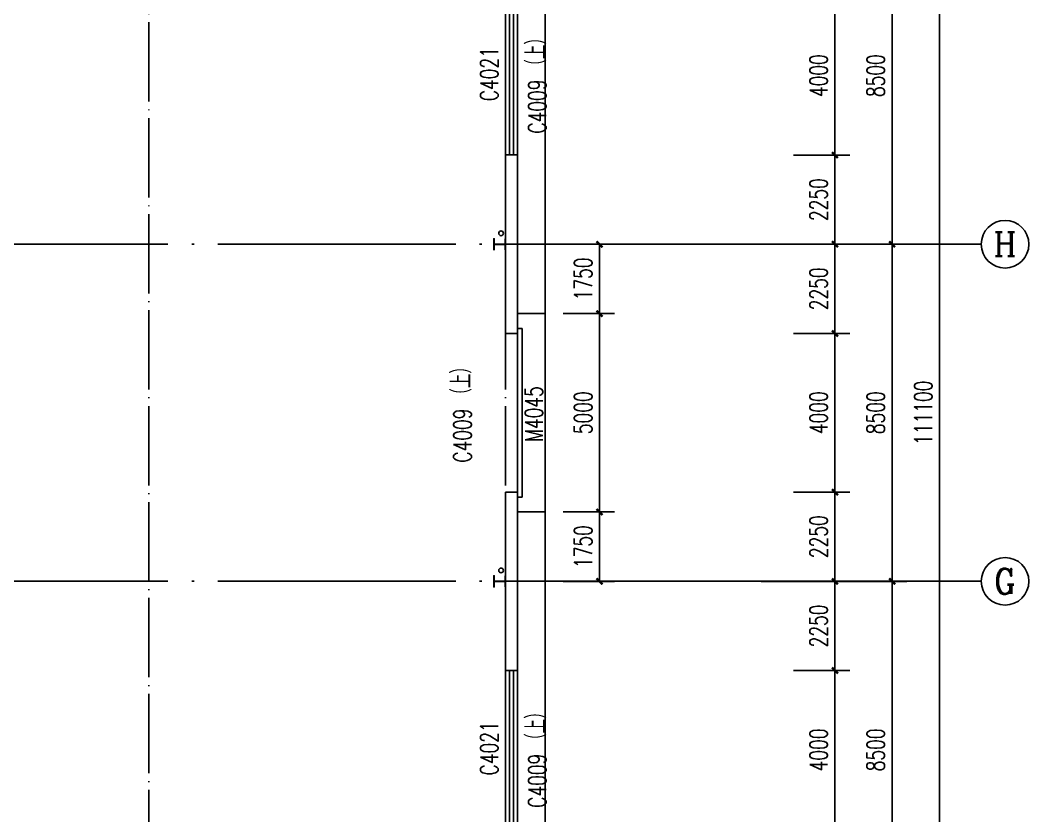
# Model space of a CAD drawing. Extents: x -275060 to -14507, y -783073 to -270523.
# Drawn here: x -129933 to -104484, y -361453 to -341392 of the extents above; entities that cross this region are included whole.
import ezdxf
from ezdxf.enums import TextEntityAlignment as Align

# ---------------------------------------------------------------- set-up
doc = ezdxf.new("R2010")
doc.units = 0
doc.header["$LTSCALE"] = 1000
doc.header["$MEASUREMENT"] = 0
doc.linetypes.add('DASH', pattern=[0.35, 0.25, -0.1])
doc.linetypes.add('DOTE', pattern=[2.42, 2, -0.2, 0.02, -0.2])
doc.layers.get('Defpoints').update_dxf_attribs({"color": 252})
for name, color, linetype in [('07m', 36, 'Continuous'), ('A-Stair(建筑楼梯、踏步、电梯)', 25, 'Continuous'), ('AXIS', 3, 'Continuous'), ('AXIS_TEXT', 7, 'Continuous'), ('DOTE', 1, 'Continuous'), ('PUB_DIM', 3, 'Continuous'), ('PUB_STRM', 4, 'Continuous'), ('STAIR', 2, 'Continuous'), ('WALL', 7, 'Continuous'), ('WINDOW', 4, 'Continuous'), ('WINDOW_TEXT', 7, 'Continuous')]:
    doc.layers.add(name, color=color, linetype=linetype)
doc.styles.add('_TCH_AXIS', font='COMPLEX', dxfattribs={"bigfont": 'GBCBIG'})
doc.styles.add('_TCH_DIM', font='SIMPLEX', dxfattribs={"bigfont": 'GBCBIG'})
doc.styles.add('_TCH_DIM_T3', font='SIMPLEX', dxfattribs={"width": 0.705882, "bigfont": 'GBCBIG'})
doc.styles.add('_TCH_WINDOW', font='SIMPLEX', dxfattribs={"bigfont": 'GBCBIG'})
doc.styles.add('COMPLEX', font='COMPLEX')
doc.dimstyles.new('_TCH_ARCH&&150', dxfattribs={"dimtxt": 446.25, "dimasz": 150, "dimexe": 375, "dimexo": 450, "dimgap": 189.375, "dimtad": 1, "dimdec": 0, "dimzin": 0, "dimdsep": 46, "dimtxsty": '_TCH_DIM_T3', "dimblk": 'ARCHTICK', "dimcen": 0.09, "dimclrt": 7, "dimazin": 2, "dimtfac": 1, "dimtdec": 0, "dimtix": 1, "dimtmove": 2, "dimatfit": 3, "dimfxl": 0, "dimtolj": 1, "dimtzin": 0, "dimarcsym": 0})

# ---------------------------------------------------------------- blocks, each defined once
blk = doc.blocks.new('lsg')
at = {"layer": 'PUB_STRM'}
for centre in [(-116, -50725), (-116, -59225)]:
    blk.add_circle(centre, 60, dxfattribs=at)
blk = doc.blocks.new('_ArchTick')
at = {"color": 0, "linetype": 'ByBlock', "const_width": 0.4}
blk.add_lwpolyline([(-0.5, -0.5), (0.5, 0.5)], dxfattribs=at)
blk = doc.blocks.new('*D111')
at = {"layer": 'Defpoints', "color": 0, "transparency": 16777216}
for p in [(-116684, -353791), (-115316, -353791), (-116684, -355541)]:
    blk.add_point(p, dxfattribs=at)
at = {"layer": 'PUB_DIM', "color": 0, "lineweight": -2, "transparency": 16777216}
for p, q in [((-116234, -353791), (-114941, -353791)), ((-115316, -355541), (-115316, -353791)), ((-116234, -355541), (-114941, -355541))]:
    blk.add_line(p, q, dxfattribs=at)
at = {"layer": 'PUB_DIM', "color": 0, "lineweight": -2, "transparency": 16777216, "xscale": 150, "yscale": 150, "zscale": 150}
for p, rotation in [((-115316, -353791), 90), ((-115316, -355541), 270)]:
    blk.add_blockref('_ArchTick', p, dxfattribs=dict(at, rotation=rotation))
at = {"layer": 'PUB_DIM', "color": 7, "transparency": 16777216, "insert": (-115728, -354666), "char_height": 446.2, "attachment_point": 5, "rotation": 90, "style": '_TCH_DIM_T3'}
blk.add_mtext('\\A1;1750', dxfattribs=at)
blk = doc.blocks.new('*D112')
at = {"layer": 'Defpoints', "color": 0, "transparency": 16777216}
for p in [(-116684, -348791), (-115316, -348791), (-116684, -353791)]:
    blk.add_point(p, dxfattribs=at)
at = {"layer": 'PUB_DIM', "color": 0, "lineweight": -2, "transparency": 16777216}
for p, q in [((-116234, -348791), (-114941, -348791)), ((-115316, -353791), (-115316, -348791)), ((-116234, -353791), (-114941, -353791))]:
    blk.add_line(p, q, dxfattribs=at)
at = {"layer": 'PUB_DIM', "color": 0, "lineweight": -2, "transparency": 16777216, "xscale": 150, "yscale": 150, "zscale": 150}
for p, rotation in [((-115316, -348791), 90), ((-115316, -353791), 270)]:
    blk.add_blockref('_ArchTick', p, dxfattribs=dict(at, rotation=rotation))
at = {"layer": 'PUB_DIM', "color": 7, "transparency": 16777216, "insert": (-115728, -351291), "char_height": 446.2, "attachment_point": 5, "rotation": 90, "style": '_TCH_DIM_T3'}
blk.add_mtext('\\A1;5000', dxfattribs=at)
blk = doc.blocks.new('*D113')
at = {"layer": 'Defpoints', "color": 0, "transparency": 16777216}
for p in [(-116684, -347041), (-115316, -347041), (-116684, -348791)]:
    blk.add_point(p, dxfattribs=at)
at = {"layer": 'PUB_DIM', "color": 0, "lineweight": -2, "transparency": 16777216}
for p, q in [((-116234, -347041), (-114941, -347041)), ((-115316, -348791), (-115316, -347041)), ((-116234, -348791), (-114941, -348791))]:
    blk.add_line(p, q, dxfattribs=at)
at = {"layer": 'PUB_DIM', "color": 0, "lineweight": -2, "transparency": 16777216, "xscale": 150, "yscale": 150, "zscale": 150}
for p, rotation in [((-115316, -347041), 90), ((-115316, -348791), 270)]:
    blk.add_blockref('_ArchTick', p, dxfattribs=dict(at, rotation=rotation))
at = {"layer": 'PUB_DIM', "color": 7, "transparency": 16777216, "insert": (-115728, -347916), "char_height": 446.2, "attachment_point": 5, "rotation": 90, "style": '_TCH_DIM_T3'}
blk.add_mtext('\\A1;1750', dxfattribs=at)
blk = doc.blocks.new('*D160')
at = {"layer": 'Defpoints', "color": 0, "transparency": 16777216}
for p in [(-110870, -340791), (-109375, -340791), (-110870, -344791)]:
    blk.add_point(p, dxfattribs=at)
at = {"layer": 'PUB_DIM', "color": 0, "lineweight": -2, "transparency": 16777216}
for p, q in [((-110420, -340791), (-109000, -340791)), ((-109375, -344791), (-109375, -340791)), ((-110420, -344791), (-109000, -344791))]:
    blk.add_line(p, q, dxfattribs=at)
at = {"layer": 'PUB_DIM', "color": 0, "lineweight": -2, "transparency": 16777216, "xscale": 150, "yscale": 150, "zscale": 150}
for p, rotation in [((-109375, -340791), 90), ((-109375, -344791), 270)]:
    blk.add_blockref('_ArchTick', p, dxfattribs=dict(at, rotation=rotation))
at = {"layer": 'PUB_DIM', "color": 7, "transparency": 16777216, "insert": (-109788, -342791), "char_height": 446.2, "attachment_point": 5, "rotation": 90, "style": '_TCH_DIM_T3'}
blk.add_mtext('\\A1;4000', dxfattribs=at)
blk = doc.blocks.new('*D161')
at = {"layer": 'Defpoints', "color": 0, "transparency": 16777216}
for p in [(-110870, -344791), (-109375, -344791), (-110870, -347041)]:
    blk.add_point(p, dxfattribs=at)
at = {"layer": 'PUB_DIM', "color": 0, "lineweight": -2, "transparency": 16777216}
for p, q in [((-110420, -344791), (-109000, -344791)), ((-109375, -347041), (-109375, -344791)), ((-110420, -347041), (-109000, -347041))]:
    blk.add_line(p, q, dxfattribs=at)
at = {"layer": 'PUB_DIM', "color": 0, "lineweight": -2, "transparency": 16777216, "xscale": 150, "yscale": 150, "zscale": 150}
for p, rotation in [((-109375, -344791), 90), ((-109375, -347041), 270)]:
    blk.add_blockref('_ArchTick', p, dxfattribs=dict(at, rotation=rotation))
at = {"layer": 'PUB_DIM', "color": 7, "transparency": 16777216, "insert": (-109788, -345916), "char_height": 446.2, "attachment_point": 5, "rotation": 90, "style": '_TCH_DIM_T3'}
blk.add_mtext('\\A1;2250', dxfattribs=at)
blk = doc.blocks.new('*D162')
at = {"layer": 'Defpoints', "color": 0, "transparency": 16777216}
for p in [(-110870, -347041), (-109375, -347041), (-110870, -349291)]:
    blk.add_point(p, dxfattribs=at)
at = {"layer": 'PUB_DIM', "color": 0, "lineweight": -2, "transparency": 16777216}
for p, q in [((-110420, -347041), (-109000, -347041)), ((-109375, -349291), (-109375, -347041)), ((-110420, -349291), (-109000, -349291))]:
    blk.add_line(p, q, dxfattribs=at)
at = {"layer": 'PUB_DIM', "color": 0, "lineweight": -2, "transparency": 16777216, "xscale": 150, "yscale": 150, "zscale": 150}
for p, rotation in [((-109375, -347041), 90), ((-109375, -349291), 270)]:
    blk.add_blockref('_ArchTick', p, dxfattribs=dict(at, rotation=rotation))
at = {"layer": 'PUB_DIM', "color": 7, "transparency": 16777216, "insert": (-109788, -348166), "char_height": 446.2, "attachment_point": 5, "rotation": 90, "style": '_TCH_DIM_T3'}
blk.add_mtext('\\A1;2250', dxfattribs=at)
blk = doc.blocks.new('*D163')
at = {"layer": 'Defpoints', "color": 0, "transparency": 16777216}
for p in [(-110870, -349291), (-109375, -349291), (-110870, -353291)]:
    blk.add_point(p, dxfattribs=at)
at = {"layer": 'PUB_DIM', "color": 0, "lineweight": -2, "transparency": 16777216}
for p, q in [((-110420, -349291), (-109000, -349291)), ((-109375, -353291), (-109375, -349291)), ((-110420, -353291), (-109000, -353291))]:
    blk.add_line(p, q, dxfattribs=at)
at = {"layer": 'PUB_DIM', "color": 0, "lineweight": -2, "transparency": 16777216, "xscale": 150, "yscale": 150, "zscale": 150}
for p, rotation in [((-109375, -349291), 90), ((-109375, -353291), 270)]:
    blk.add_blockref('_ArchTick', p, dxfattribs=dict(at, rotation=rotation))
at = {"layer": 'PUB_DIM', "color": 7, "transparency": 16777216, "insert": (-109788, -351291), "char_height": 446.2, "attachment_point": 5, "rotation": 90, "style": '_TCH_DIM_T3'}
blk.add_mtext('\\A1;4000', dxfattribs=at)
blk = doc.blocks.new('*D164')
at = {"layer": 'Defpoints', "color": 0, "transparency": 16777216}
for p in [(-110870, -353291), (-109375, -353291), (-110870, -355541)]:
    blk.add_point(p, dxfattribs=at)
at = {"layer": 'PUB_DIM', "color": 0, "lineweight": -2, "transparency": 16777216}
for p, q in [((-110420, -353291), (-109000, -353291)), ((-109375, -355541), (-109375, -353291)), ((-110420, -355541), (-109000, -355541))]:
    blk.add_line(p, q, dxfattribs=at)
at = {"layer": 'PUB_DIM', "color": 0, "lineweight": -2, "transparency": 16777216, "xscale": 150, "yscale": 150, "zscale": 150}
for p, rotation in [((-109375, -353291), 90), ((-109375, -355541), 270)]:
    blk.add_blockref('_ArchTick', p, dxfattribs=dict(at, rotation=rotation))
at = {"layer": 'PUB_DIM', "color": 7, "transparency": 16777216, "insert": (-109788, -354416), "char_height": 446.2, "attachment_point": 5, "rotation": 90, "style": '_TCH_DIM_T3'}
blk.add_mtext('\\A1;2250', dxfattribs=at)
blk = doc.blocks.new('*D165')
at = {"layer": 'Defpoints', "color": 0, "transparency": 16777216}
for p in [(-110870, -355541), (-109375, -355541), (-110870, -357791)]:
    blk.add_point(p, dxfattribs=at)
at = {"layer": 'PUB_DIM', "color": 0, "lineweight": -2, "transparency": 16777216}
for p, q in [((-110420, -355541), (-109000, -355541)), ((-109375, -357791), (-109375, -355541)), ((-110420, -357791), (-109000, -357791))]:
    blk.add_line(p, q, dxfattribs=at)
at = {"layer": 'PUB_DIM', "color": 0, "lineweight": -2, "transparency": 16777216, "xscale": 150, "yscale": 150, "zscale": 150}
for p, rotation in [((-109375, -355541), 90), ((-109375, -357791), 270)]:
    blk.add_blockref('_ArchTick', p, dxfattribs=dict(at, rotation=rotation))
at = {"layer": 'PUB_DIM', "color": 7, "transparency": 16777216, "insert": (-109788, -356666), "char_height": 446.2, "attachment_point": 5, "rotation": 90, "style": '_TCH_DIM_T3'}
blk.add_mtext('\\A1;2250', dxfattribs=at)
blk = doc.blocks.new('*D166')
at = {"layer": 'Defpoints', "color": 0, "transparency": 16777216}
for p in [(-110870, -357791), (-109375, -357791), (-110870, -361791)]:
    blk.add_point(p, dxfattribs=at)
at = {"layer": 'PUB_DIM', "color": 0, "lineweight": -2, "transparency": 16777216}
for p, q in [((-110420, -357791), (-109000, -357791)), ((-109375, -361791), (-109375, -357791)), ((-110420, -361791), (-109000, -361791))]:
    blk.add_line(p, q, dxfattribs=at)
at = {"layer": 'PUB_DIM', "color": 0, "lineweight": -2, "transparency": 16777216, "xscale": 150, "yscale": 150, "zscale": 150}
for p, rotation in [((-109375, -357791), 90), ((-109375, -361791), 270)]:
    blk.add_blockref('_ArchTick', p, dxfattribs=dict(at, rotation=rotation))
at = {"layer": 'PUB_DIM', "color": 7, "transparency": 16777216, "insert": (-109788, -359791), "char_height": 446.2, "attachment_point": 5, "rotation": 90, "style": '_TCH_DIM_T3'}
blk.add_mtext('\\A1;4000', dxfattribs=at)
blk = doc.blocks.new('*D392')
at = {"layer": 'AXIS', "color": 0, "lineweight": -2, "transparency": 16777216}
for p, q in [((-111234, -355541), (-107559, -355541)), ((-107934, -364041), (-107934, -355541)), ((-111234, -364041), (-107559, -364041))]:
    blk.add_line(p, q, dxfattribs=at)
at = {"layer": 'Defpoints', "color": 0, "transparency": 16777216}
for p in [(-111684, -355541), (-107934, -355541), (-111684, -364041)]:
    blk.add_point(p, dxfattribs=at)
at = {"layer": 'AXIS', "color": 0, "lineweight": -2, "transparency": 16777216, "xscale": 150, "yscale": 150, "zscale": 150}
for p, rotation in [((-107934, -355541), 90), ((-107934, -364041), 270)]:
    blk.add_blockref('_ArchTick', p, dxfattribs=dict(at, rotation=rotation))
at = {"layer": 'AXIS', "color": 7, "transparency": 16777216, "insert": (-108347, -359791), "char_height": 446.2, "attachment_point": 5, "rotation": 90, "style": '_TCH_DIM_T3'}
blk.add_mtext('\\A1;8500', dxfattribs=at)
blk = doc.blocks.new('*D393')
at = {"layer": 'AXIS', "color": 0, "lineweight": -2, "transparency": 16777216}
for p, q in [((-111234, -347041), (-107559, -347041)), ((-107934, -355541), (-107934, -347041)), ((-111234, -355541), (-107559, -355541))]:
    blk.add_line(p, q, dxfattribs=at)
at = {"layer": 'Defpoints', "color": 0, "transparency": 16777216}
for p in [(-111684, -347041), (-107934, -347041), (-111684, -355541)]:
    blk.add_point(p, dxfattribs=at)
at = {"layer": 'AXIS', "color": 0, "lineweight": -2, "transparency": 16777216, "xscale": 150, "yscale": 150, "zscale": 150}
for p, rotation in [((-107934, -347041), 90), ((-107934, -355541), 270)]:
    blk.add_blockref('_ArchTick', p, dxfattribs=dict(at, rotation=rotation))
at = {"layer": 'AXIS', "color": 7, "transparency": 16777216, "insert": (-108347, -351291), "char_height": 446.2, "attachment_point": 5, "rotation": 90, "style": '_TCH_DIM_T3'}
blk.add_mtext('\\A1;8500', dxfattribs=at)
blk = doc.blocks.new('*D394')
at = {"layer": 'AXIS', "color": 0, "lineweight": -2, "transparency": 16777216}
for p, q in [((-111234, -338541), (-107559, -338541)), ((-107934, -347041), (-107934, -338541)), ((-111234, -347041), (-107559, -347041))]:
    blk.add_line(p, q, dxfattribs=at)
at = {"layer": 'Defpoints', "color": 0, "transparency": 16777216}
for p in [(-111684, -338541), (-107934, -338541), (-111684, -347041)]:
    blk.add_point(p, dxfattribs=at)
at = {"layer": 'AXIS', "color": 0, "lineweight": -2, "transparency": 16777216, "xscale": 150, "yscale": 150, "zscale": 150}
for p, rotation in [((-107934, -338541), 90), ((-107934, -347041), 270)]:
    blk.add_blockref('_ArchTick', p, dxfattribs=dict(at, rotation=rotation))
at = {"layer": 'AXIS', "color": 7, "transparency": 16777216, "insert": (-108347, -342791), "char_height": 446.2, "attachment_point": 5, "rotation": 90, "style": '_TCH_DIM_T3'}
blk.add_mtext('\\A1;8500', dxfattribs=at)
blk = doc.blocks.new('*D401')
at = {"layer": 'AXIS', "color": 0, "lineweight": -2, "transparency": 16777216}
for p, q in [((-111234, -295741), (-106359, -295741)), ((-106734, -406841), (-106734, -295741)), ((-111234, -406841), (-106359, -406841))]:
    blk.add_line(p, q, dxfattribs=at)
at = {"layer": 'Defpoints', "color": 0, "transparency": 16777216}
for p in [(-111684, -295741), (-106734, -295741), (-111684, -406841)]:
    blk.add_point(p, dxfattribs=at)
at = {"layer": 'AXIS', "color": 0, "lineweight": -2, "transparency": 16777216, "xscale": 150, "yscale": 150, "zscale": 150}
for p, rotation in [((-106734, -295741), 90), ((-106734, -406841), 270)]:
    blk.add_blockref('_ArchTick', p, dxfattribs=dict(at, rotation=rotation))
at = {"layer": 'AXIS', "color": 7, "transparency": 16777216, "insert": (-107147, -351291), "char_height": 446.2, "attachment_point": 5, "rotation": 90, "style": '_TCH_DIM_T3'}
blk.add_mtext('\\A1;111100', dxfattribs=at)
blk = doc.blocks.new('_AXISO')
blk.add_circle((0, 0), 0.5)
at = {"layer": 'AXIS_TEXT', "style": 'COMPLEX', "width": 1.041667}
blk.add_attdef('A', text='', height=0.56, dxfattribs=at).set_placement((-0.25, -0.28), (0.25, -0.28), align=Align.FIT)
blk = doc.blocks.new('$TCHSYS$WIN2D')
for p, q in [((-0.5, 0.5), (0.5, 0.5)), ((-0.5, 0.5), (-0.5, -0.5)), ((0.5, 0.5), (0.5, -0.5)), ((0.5, 0.1667), (-0.5, 0.1667)), ((0.5, -0.1667), (-0.5, -0.1667)), ((-0.5, -0.5), (0.5, -0.5))]:
    blk.add_line(p, q)
blk = doc.blocks.new('$DorLib2D$00000126')
at = {"color": 0, "linetype": 'Continuous'}
for p, q in [((-0.532, 0.5), (-0.532, 0.9)), ((0.532, 0.9), (0.532, 0.5))]:
    blk.add_line(p, q, dxfattribs=at)
at = {"color": 0, "linetype": 'DASH'}
for p, q in [((-0.532, 0.9), (0.532, 0.9)), ((-0.532, 0.5), (0.532, 0.5))]:
    blk.add_line(p, q, dxfattribs=at)

msp = doc.modelspace()

# ---------------------------------------------------------------- linework, layer by layer
for points in [[(-117684.1, -347180.6), (-117684.1, -346900.6), (-117696.1, -346900.6), (-117696.1, -347036.6), (-117972.1, -347036.6), (-117972.1, -346900.6), (-117984.1, -346900.6), (-117984.1, -347180.6), (-117972.1, -347180.6), (-117972.1, -347044.6), (-117696.1, -347044.6), (-117696.1, -347180.6)], [(-117684.1, -355680.6), (-117684.1, -355400.6), (-117696.1, -355400.6), (-117696.1, -355536.6), (-117972.1, -355536.6), (-117972.1, -355400.6), (-117984.1, -355400.6), (-117984.1, -355680.6), (-117972.1, -355680.6), (-117972.1, -355544.6), (-117696.1, -355544.6), (-117696.1, -355680.6)]]:
    msp.add_lwpolyline(points, close=True)
at = {"layer": 'A-Stair(建筑楼梯、踏步、电梯)'}
msp.add_lwpolyline([(-121184.1, -407540.6), (-116684.1, -407540.6), (-116684.1, -295040.6), (-154684.1, -295040.6), (-154684.1, -331790.6)], dxfattribs=at)
at = {"layer": 'AXIS'}
for p, q in [((-111684.1, -347040.6), (-105684.1, -347040.6)), ((-111684.1, -355540.6), (-105684.1, -355540.6))]:
    msp.add_line(p, q, dxfattribs=at)
at = {"layer": 'DOTE', "color": 1, "linetype": 'DOTE'}
for p, q in [((-126684.1, -293040.6), (-126684.1, -409540.6)), ((-117684.1, -293040.6), (-117684.1, -409540.6))]:
    msp.add_line(p, q, dxfattribs=at)
at = {"layer": 'DOTE', "color": 1, "linetype": 'DOTE', "ltscale": 3}
for p, q in [((-111684.1, -347040.6), (-159684.1, -347040.6)), ((-111684.1, -355540.6), (-159684.1, -355540.6))]:
    msp.add_line(p, q, dxfattribs=at)
at = {"layer": 'STAIR'}
msp.add_lwpolyline([(-117384.1, -348790.6), (-116684.1, -348790.6), (-116684.1, -353790.6), (-117384.1, -353790.6)], dxfattribs=at)
at = {"layer": 'WALL'}
for p, q in [((-117384.1, -344790.6), (-117684.1, -344790.6)), ((-117684.1, -344790.6), (-117684.1, -349290.6)), ((-117384.1, -349290.6), (-117384.1, -344790.6)), ((-117684.1, -349290.6), (-117384.1, -349290.6)), ((-117384.1, -353290.6), (-117684.1, -353290.6)), ((-117684.1, -353290.6), (-117684.1, -357790.6)), ((-117384.1, -357790.6), (-117384.1, -353290.6)), ((-117684.1, -357790.6), (-117384.1, -357790.6))]:
    msp.add_line(p, q, dxfattribs=at)

# ---------------------------------------------------------------- block references
msp.add_blockref('lsg', (-117684.1, -296040.6))
at = {"layer": 'AXIS'}
ref = msp.add_blockref('_AXISO', (-105084.1, -347040.6), dxfattribs=dict(at, xscale=1200, yscale=1200, zscale=1200))
ref.add_attrib('A', 'H', dxfattribs={"layer": 'AXIS_TEXT', "height": 608.3, "style": '_TCH_AXIS'}).set_placement((-105373.8, -347344.8), (-104794.5, -347344.8), align=Align.FIT)
ref = msp.add_blockref('_AXISO', (-105084.1, -355540.6), dxfattribs=dict(at, xscale=1200, yscale=1200, zscale=1200))
ref.add_attrib('A', 'G', dxfattribs={"layer": 'AXIS_TEXT', "height": 637.8, "style": '_TCH_AXIS'}).set_placement((-105357.5, -355859.5), (-104810.8, -355859.5), align=Align.FIT)
at = {"layer": 'WINDOW'}
ref = msp.add_blockref('$TCHSYS$WIN2D', (-117534.1, -342790.6), dxfattribs=dict(at, xscale=-4000, yscale=-300, zscale=-4000, rotation=90.00000000718146))
ref.add_attrib('A', 'C4021', (-117873.5, -343435.6), dxfattribs={"layer": 'WINDOW_TEXT', "height": 446.25, "rotation": 90, "style": '_TCH_WINDOW', "width": 0.705882})
ref = msp.add_blockref('$DorLib2D$00000126', (-117534.1, -351290.6), dxfattribs=dict(at, xscale=4000, yscale=-300, zscale=4000, rotation=90.00000000718146))
ref.add_attrib('A', 'M4045', (-116748.5, -352025.6), dxfattribs={"layer": 'WINDOW_TEXT', "height": 446.25, "rotation": 90, "style": '_TCH_WINDOW', "width": 0.705882})
ref = msp.add_blockref('$TCHSYS$WIN2D', (-117534.1, -359790.6), dxfattribs=dict(at, xscale=-4000, yscale=-300, zscale=-4000, rotation=90.00000000718146))
ref.add_attrib('A', 'C4021', (-117873.5, -360435.6), dxfattribs={"layer": 'WINDOW_TEXT', "height": 446.25, "rotation": 90, "style": '_TCH_WINDOW', "width": 0.705882})

# ---------------------------------------------------------------- texts
at = {"layer": '07m', "color": 2, "style": '_TCH_DIM'}
for p in [(-116664.4, -342737), (-118549.4, -351033.5), (-116664.4, -359737)]:
    msp.add_text('（上）', height=506.38, rotation=90, dxfattribs=at).set_placement(p)
at = {"layer": '07m', "color": 2, "style": '_TCH_DIM', "width": 0.705882}
for p in [(-116664.4, -344252), (-118549.4, -352548.5), (-116664.4, -361252)]:
    msp.add_text('C4009', height=446.25, rotation=90, dxfattribs=at).set_placement(p)

# ---------------------------------------------------------------- dimensions: what is measured, and where the dimension line sits
at = {"layer": 'AXIS'}
for p1, p2, distance, picture, middle in [((-111684.1, -406840.6), (-111684.1, -295740.6), -4950, '*D401', (-107146.6, -351290.6)), ((-111684.1, -347040.6), (-111684.1, -338540.6), -3750, '*D394', (-108346.6, -342790.6)), ((-111684.1, -355540.6), (-111684.1, -347040.6), -3750, '*D393', (-108346.6, -351290.6)), ((-111684.1, -364040.6), (-111684.1, -355540.6), -3750, '*D392', (-108346.6, -359790.6))]:
    dim = msp.add_aligned_dim(p1=p1, p2=p2, distance=distance, dimstyle='_TCH_ARCH&&150', dxfattribs=at)
    dim.commit()
    dim.dimension.update_dxf_attribs({"geometry": picture, "text_midpoint": middle})
at = {"layer": 'PUB_DIM'}
for p1, p2, distance, picture, middle in [((-110869.7, -344790.6), (-110869.7, -340790.6), -1494.6, '*D160', (-109787.6, -342790.6)), ((-110869.7, -347040.6), (-110869.7, -344790.6), -1494.6, '*D161', (-109787.6, -345915.6)), ((-116684.1, -348790.6), (-116684.1, -347040.6), -1368.1, '*D113', (-115728.5, -347915.6)), ((-110869.7, -349290.6), (-110869.7, -347040.6), -1494.6, '*D162', (-109787.6, -348165.6)), ((-116684.1, -353790.6), (-116684.1, -348790.6), -1368.1, '*D112', (-115728.5, -351290.6)), ((-110869.7, -353290.6), (-110869.7, -349290.6), -1494.6, '*D163', (-109787.6, -351290.6)), ((-110869.7, -355540.6), (-110869.7, -353290.6), -1494.6, '*D164', (-109787.6, -354415.6)), ((-116684.1, -355540.6), (-116684.1, -353790.6), -1368.1, '*D111', (-115728.5, -354665.6)), ((-110869.7, -357790.6), (-110869.7, -355540.6), -1494.6, '*D165', (-109787.6, -356665.6)), ((-110869.7, -361790.6), (-110869.7, -357790.6), -1494.6, '*D166', (-109787.6, -359790.6))]:
    dim = msp.add_aligned_dim(p1=p1, p2=p2, distance=distance, dimstyle='_TCH_ARCH&&150', dxfattribs=at)
    dim.commit()
    dim.dimension.update_dxf_attribs({"geometry": picture, "text_midpoint": middle})

doc.saveas('drawing.dxf')
